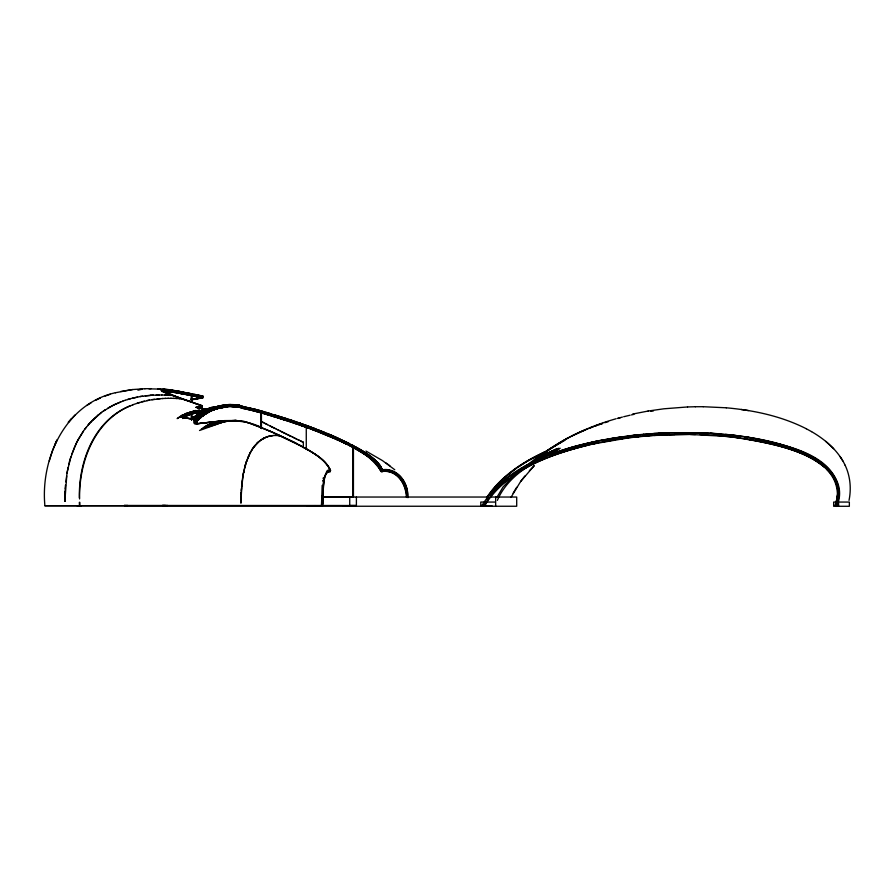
<?xml version="1.0" encoding="UTF-8"?>
<svg xmlns="http://www.w3.org/2000/svg" width="895" height="895" viewBox="0 0 895 895"><rect width="100%" height="100%" fill="white"/><g stroke="black" fill="none" stroke-linecap="round" stroke-linejoin="round"><path stroke-width="1.34" d="M307.298 505.776L322.021 505.798C324.001 497.374 319.772 473.321 330.579 470.557C326.082 459.806 314.973 454.235 305.598 448.339M327.178 471.654L330.221 471.643L330.233 469.953L328.454 469.897L326.91 471.005L324.516 476.867L322.972 488.771L322.558 505.787L322.502 504.489M65.257 488.178L64.854 501.189L66.968 473.041L70.235 459.191L74.766 446.571M322.166 485.414L321.484 505.63M300.082 423.122L298.449 422.977M241.885 484.698L240.889 502.811L241.281 492.407M279.777 435.608L278.535 435.496M240.956 496.468L241.079 502.811M241.113 496.468L240.889 502.811M65.167 491.355L64.999 501.189M241.068 494.432L241.158 492.418M241.314 492.418L241.527 488.48M79.577 498.962C78.838 461.328 95.138 418.524 133.098 404.775M170.609 395.422L161.85 394.952M241.27 490.438L243.328 474.104M174.458 395.881L161.827 390.03L163.93 389.191L148.973 388.844M838.19 491.221L836.221 502.24M65.212 488.178L65.492 485.045M837.944 497.799L838.179 495.069M839.141 494.879C838.615 451.639 776.782 443.327 744.629 436.626M241.549 486.578L242.299 481.04M65.883 481.98L66.644 475.983M263.186 413.255L239.278 406.979L239.48 405.323L228.572 404.574L207.192 408.791M218.738 406.688L229.444 404.574L238.506 405.323L238.305 406.979L261.228 412.841M242.142 481.04L243.172 474.104M238.506 405.323L243.205 406.878L242.97 408.523L253.565 410.648L274.083 416.622M243.887 408.523L244.122 406.878C235.497 403.578 225.753 404.003 217.015 406.722M322.681 481.029L322.782 480.369M191.485 399.908L202.348 397.895L202.639 396.071L196.934 394.84M849.031 500.35C851.425 488.625 850.284 476.14 845.137 465.277M324.113 480.671L322.871 493.346L323.028 503.37L321.54 504.567L322.614 504.567L322.491 503.37M178.407 397.425L202.136 405.659L202.304 407.74L198.701 408.467M67.058 473.052L68.132 467.335M243.205 474.137L245.353 464.762M243.362 474.137L243.641 472.459M323.095 478.523L323.207 477.952M324.214 480.089C324.963 477.013 325.78 470.77 330.221 471.643M836.724 500.965L837.921 492.541L837.407 485.907M217.284 408.221L227.531 406.453L238.708 407.057L239.077 405.256M242.981 408.478L243.362 406.677L241.896 406.196M243.518 472.504L246.393 461.932M243.675 472.504L244.011 470.893M115.6 392.704C65.671 403.6 40.342 458.195 44.895 505.742L342.751 505.753M262.515 428.023C242.075 417.126 218.772 421.221 196.777 423.771L195.334 422.977L194.439 419.319L182.278 417.54L182.748 415.548L193.823 411.387L207.595 409.809L207.606 411.499L194.92 413.054L183.083 417.148M68.848 464.583L69.541 461.865M69.407 461.831L70.962 456.539M201.162 406.05L201.263 405.659C204.933 405.95 140.549 386.976 167.499 389.75M244.973 466.284L245.521 464.762M49.281 460.925L52.693 449.995L56.989 439.971L54.74 444.849M245.387 464.818L245.946 463.33M245.789 463.33L250.074 453.217M744.338 438.606C777.677 444.972 850.429 457.099 836.993 506.346L835.986 506.346C849.008 453.564 770.271 443.45 734.952 437.353M246.259 461.988L247.859 457.949M246.427 461.988L246.897 460.634M71.868 453.966L76.903 441.906L83.336 431.155M497.374 500.372C503.773 485.079 516.56 473.343 530.578 464.975M247.881 458.016L249.504 454.358M248.217 456.696L248.922 455.477M74.844 446.616L75.907 444.256M75.862 444.256L78.156 439.691M249.336 454.358L250.052 453.138M496.792 497.564L502.945 487.148L514.871 474.249M510.922 497.463L520.599 481.544L534.259 465.646L529.37 470.748M249.884 453.138L251.875 449.905M249.906 453.217L250.645 452.031M78.078 439.646L84.757 429.164L91.01 421.825M250.667 452.098L253.173 447.936M161.816 391.518L168.64 391.439M513.081 493.302L516.672 487.305M597.547 442.969C555.325 452.534 508.293 467.593 484.094 506.346L482.215 505.071C507.767 464.371 557.719 449.357 602.167 440.016M483.255 506.346C505.753 470.446 548.523 454.951 587.713 445.139M251.708 449.905L252.513 448.91M487.562 496.848L492.697 489.867L501.289 480.593M487.63 497.24C501.323 476.453 522.781 462.167 545.077 451.953L528.106 460.724L517.657 467.347M486.869 497.24C500.741 476.476 522.277 462.178 544.675 451.953M252.368 448.988L253.844 446.997M253.195 448.015L255.981 444.502M321.562 503.359L322.413 502.184M486.925 498.907L488.379 496.915M84.768 429.22L86.3 427.295M253.688 446.997L259.807 440.832M253.699 447.086L254.538 446.102M520.588 481.555L524.839 476.028M489.878 494.957L499.298 484.766L508.382 477.136M254.393 446.191L257.458 442.868M87.699 425.349L89.321 423.525M71.533 418.58L68.266 422.35L75.102 414.922M89.276 423.525L101.56 412.293M182.737 418.524L184.046 417.148M90.954 421.825L92.61 420.046M256.72 443.707L258.23 442.242M200.737 413.3L191.698 418.681L201.498 412.573M256.552 443.707L258.219 442.152M218.783 407.93L210.705 410.973L194.886 420.37L200.458 415.369L206.544 411.398L194.07 419.464L204.452 412.606L218.783 407.93L202.427 413.926L193.689 420.124M92.666 420.113L94.378 418.446M194.786 420.37L208.166 412.338L194.886 420.37M530.724 464.214L532.38 462.659M530.5 464.214L532.156 462.659M94.322 418.446L97.879 415.224M504.153 477.986L516.527 468.107M275.067 433.303L249.996 423.313L244.469 421.556L236.224 420.482L224.611 420.616L194.819 424.006L194.506 420.37L198.545 416.925L210.705 410.973L194.651 420.359M533.207 461.887C548.4 448.227 566.278 437.778 585.073 429.913M524.917 466.966L541.509 453.821L564.734 440.374M532.995 461.887L547.382 450.42L567.519 438.136M196.743 421.31L198.847 419.475L196.855 421.008M258.073 442.242L259.002 441.47M536.642 459.851C559.252 439.881 587.243 426.949 616.062 418.759M194.249 420.426L198.545 416.925L213.312 409.787L200.458 415.369L194.237 420.113M195.188 419.677L200.458 415.369L216.008 408.769L202.427 413.926L194.674 419.811M97.879 415.302L103.551 410.917M259.013 441.559L262.123 439.109M195.971 421.511L201.051 417.439L195.737 421.232M259.651 440.911L265.804 437.409M195.792 421.109L205.716 413.859L195.434 420.739M509.479 476.341L525.969 465.836L546.163 456.249M536.72 459.348L538.633 457.971M182.826 414.564L177.143 418.603L185.724 413.602L195.725 410.514L185.724 413.602L179.459 417.428L188.688 412.774L199.406 410.156L188.688 412.774L181.83 416.365L182.614 417.562M193.644 420.191L204.452 412.606L220.304 407.672M522.143 468.477L525.376 466.228M260.613 440.217L261.441 439.646M91.178 402.75L86.815 405.491M103.496 410.917L105.476 409.586M103.551 410.995L113.878 404.853L122.895 401.117M195.681 416.645L197.851 415.213M195.423 420.784L203.344 415.56M197.213 415.705L200.681 413.456M190.903 419.184L203.702 411.018M193.879 419.14L206.398 411.141M194.036 417.696L201.028 413.244M193.544 419.867L208.378 410.413M526.461 465.557C564.958 444.3 610.077 437.431 653.764 433.627M191.698 418.681L200.782 413.154M194.293 418.815L206.544 411.398M193.242 419.453L210.884 409.339L196.967 416.857M107.545 408.4L109.626 407.102M262.134 439.199L263.141 438.606M531.63 464.393L533.722 463.218M198.164 416.141L208.68 410.313L224.544 406.766L221.624 407.259M109.604 407.18L113.911 404.932M201.431 412.729L191.094 418.323M207.338 409.518L210.884 407.594L227.789 404.652L208.647 408.59L206.465 409.709M262.985 438.606L263.857 438.136M262.985 438.695L264.014 438.136M183.039 417.473L186.395 415.694M182.983 417.383L186.373 415.672M544.641 454.526L557.059 448.585M540.546 457.088L556.88 449.223L544.641 454.694M542.37 456.002L552.45 451.035M263.857 438.226L264.898 437.711M571.939 435.954L588.485 428.537M100.374 398.029L95.631 400.3M113.855 404.932L120.59 401.978M542.571 456.26L559.062 448.954M546.397 453.978L550.772 451.986L544.842 454.884L555.403 450.062M541.71 456.808L552.137 452.053M553.121 451.438L547.337 454.056L557.977 449.614M548.344 452.881L558.67 448.261M130.424 405.692C94.322 420.135 78.514 461.328 79.386 497.866M183.139 417.529L191.619 413.826L197.918 412.248L189.953 414.195M264.741 437.8L265.793 437.319M181.83 416.365L191.72 412.069L207.271 409.418L197.605 407.661L197.124 407.113L202.057 405.983L198.869 404.585M549.407 452.769L560.225 448.261M542.392 458.967L545.558 457.669M547.237 455.823L573.158 446.963L597.401 441.011M265.636 437.319L266.721 437.051M589.749 428.078L593.206 426.77M194.741 411.387L183.721 415.548L182.278 417.54M589.626 428.078L593.094 426.77M214.252 407.706L216.075 407.012M132.661 404.775L140.034 402.392M215.057 407.572L218.895 406.151L214.923 407.46M594.246 426.322L597.748 425.08M594.358 426.322L597.86 425.08M110.286 394.259L105.162 396.049M122.816 401.027L125.244 400.3M266.553 436.961L267.639 436.637M598.923 424.666L602.458 423.48M599.024 424.666L602.57 423.48M189.785 414.15L193.242 413.031M125.188 400.3L130.032 398.756M218.044 406.643L221.781 405.48L214.129 407.594M604.841 422.708L608.421 421.59M137.248 403.13L149.834 400.065L160.216 398.7M267.471 436.637L268.578 436.346M267.482 436.726L268.578 436.447M617.93 418.513L620.145 417.842M216.791 424.342L199.529 430.495L214.744 423.469L224.611 420.616L211.254 423.223L222.049 421.142L236.224 420.482L222.049 421.142L209.161 424.185L219.555 421.791L233.237 420.583L219.555 421.791L207.125 425.248L217.116 422.563L230.328 420.84M127.571 399.539L130.055 398.846M314.469 430.238C337.874 440.732 366.458 448.462 380.912 471.038L382.713 470.58L380.252 465.467L377.858 462.659L370.72 456.428L361.144 450.04L336.9 437.633L302.432 423.984M220.371 407.605L207.797 411.051L224.544 406.766M617.337 418.424L622.405 417.07M268.422 436.447L269.529 436.1M129.976 398.756L140.09 396.552M218.223 406.666L224.746 404.976L208.647 408.59L210.884 407.594L230.888 404.506M120.668 391.495L132.315 389.571L145.135 388.687M141.992 401.721L144.431 401.105M191.44 399.383L194.137 398.7L191.485 398.89M197.493 406.789L199.238 406.364M115.399 392.748L132.605 389.549M623.67 416.734L630.069 415.213M132.46 398.208L137.539 397.1M648.092 411.04L663.866 408.802L687.561 406.956M191.452 399.315L194.137 398.7M269.373 436.189L270.503 435.887M269.54 436.189L270.503 435.977M592.87 444.021L628.133 437.946M632.564 414.094L648.159 411.029M631.355 414.911L633.94 414.374M208.68 410.313L227.531 406.453M208.032 408.791L210.705 408.265M213.379 407.74L216.064 407.214M207.528 410.413L228.583 406.263L239.278 406.979L229.456 406.263L209.687 410.156M146.892 400.557L149.398 400.065M602.402 440.016L627.898 435.966M602.76 441.973L612.818 440.172M191.619 413.826L206.935 411.197M270.335 435.887L271.476 435.708L270.335 435.977M214.722 408.668L212.16 409.116L230.597 406.308M549.944 456.193C576.358 446.997 605.031 440.071 633.391 437.14M607.437 439.076L622.741 436.648M142.697 396.149L140.034 396.552L150.729 395.366L145.281 395.791M650.855 411.286L653.473 410.883M222.922 420.829L197.012 423.771L194.114 422.977L193.969 419.319L195.155 421.019M617.897 439.367L623.009 438.628M151.937 399.629L154.522 399.259M194.271 421.064L196.195 420.829M195.099 420.941L197.034 420.728L196.788 423.503M627.719 435.966L638.258 434.78M627.966 437.946L638.459 436.76M140.459 389.482L137.651 389.784L142.305 389.314M632.91 435.339L643.471 434.276M633.134 437.319L648.83 435.82M191.049 399.237L201.699 397.839L190.087 395.31M272.315 435.664L273.478 435.462M634.667 436.984L641.066 436.324M190.68 399.371L202.874 397.839L202.863 396.161L179.022 391.339M201.811 396.261L202.863 396.161M407.46 497.105C407.695 483.121 396.362 468.465 381.259 471.643L381.236 469.953C397.425 466.597 408.545 483.065 407.986 497.665M381.259 471.643C396.216 468.846 406.598 483.938 406.833 497.475M157.128 398.946L162.901 398.51M642.353 436.212L652.623 435.373M202.639 396.071L199.361 395.545M643.337 434.276L648.685 433.84M643.516 436.268L659.235 435.127M380.912 471.038L382.254 470.927M648.562 433.84L669.549 432.677M273.322 435.563L274.496 435.395M153.414 395.109L150.673 395.277L161.894 394.952M653.797 433.46C700.516 431.177 748.466 433.102 793.071 448.429C816.945 455.611 849.221 477.035 836.87 506.089L835.382 505.328C840.976 493.1 836.892 478.333 827.002 469.595M653.898 435.283L669.315 434.522M653.932 435.451L690.246 434.455L725.241 436.312M296.334 422.876L297.196 422.832M659.123 433.135L664.336 432.878M162.465 398.51L165.609 398.387M81.411 505.675L79.431 505.742L79.342 502.33M77.127 505.742L79.107 505.675M274.34 435.496L275.526 435.373M687.517 406.956L695.415 406.733M669.494 432.677L705.573 432.923M669.617 434.668L674.796 434.534M165.183 398.387L168.361 398.32M195.49 398.678L198.209 398.622M156.2 395.087L159.053 395.031M674.438 434.377L692.249 434.321M144.766 388.698L151.076 388.654M483.826 506.178L492.339 506.122M695.37 406.733L703.224 406.71M314.704 505.641L322.021 505.798M163.886 389.28L169.356 389.828M163.181 391.149L168.372 391.529M167.924 398.32L171.146 398.32M182.166 398.935L179.257 398.689M206.7 409.809L207.595 409.809L195.915 407.359L202.136 405.659M206.711 411.499L207.606 411.499M261.094 428.28L261.094 421.422L262.481 422.071M301.951 441.604L303.36 442.253L303.315 447.724M382.713 470.58C376.761 458.106 363.113 451.259 351.355 444.647M322.334 496.882L353.167 496.882L353.122 447.433L344.139 442.958M322.715 497.038L488.424 497.038M490.628 497.038L516.706 497.038L516.706 506.246L343.3 506.246M484.374 502.061L480.772 502.061L480.772 506.279M486.142 502.061L495.203 502.061M837.373 502.061L833.659 502.061L833.659 506.279L849.355 506.279L849.355 502.061L838.593 502.061L838.593 506.279M482.215 505.071L483.054 505.071M167.678 505.474L162.42 505.474L165.418 505.474M356.4 497.038L356.4 505.518L124.081 505.474L127.772 505.474M44.884 505.742L342.64 505.664M356.4 505.518L349.732 505.507L349.732 497.038M275.369 435.373L276.577 435.373M275.369 435.462L276.577 435.462M297.028 422.832L297.912 422.843M690.235 434.455L695.359 434.556M703.19 406.71L726.293 407.796M170.71 398.32L173.966 398.376M699.789 434.511L714.646 435.283M276.41 435.373L277.629 435.507M164.714 395.109L170.621 395.321M173.529 398.376L176.807 398.499M157.822 388.956L160.876 389.09M163.494 391.093L174.883 392.469M705.596 432.923L739.807 435.966M176.382 398.499L179.694 398.689M710.641 433.191L720.531 433.885M174.939 391.305C179.403 389.605 184.101 394.382 178.094 393.05L180.085 393.353M297.733 422.843L298.628 422.887M229.456 406.263L239.278 406.979M278.703 435.496L277.472 435.417L278.692 435.585M717.108 435.44L733.866 437.062M720.441 435.876L739.55 437.946M726.248 407.796C753.803 410.257 781.469 416.13 806.272 428.739M725.521 434.321C755.346 437.498 785.855 442.689 812.526 457.11M278.535 435.585L279.777 435.697M234.624 420.471L244.469 421.556M167.555 391.473L175.14 392.368M168.551 391.585L169.938 391.73M169.401 391.652L170.755 391.887M298.46 422.887L299.344 423.078M735.041 437.185L761.701 441.503M168.942 389.929L179.235 391.361M169.658 389.862L170.363 389.963M169.625 391.73L170.498 391.809M170.531 390.142L174.089 390.679M171.348 391.965L171.963 392.055M171.695 391.999L172.489 392.122M185.287 417.954L193.398 419.196L194.506 420.37M741.172 409.462L748.455 410.57M191.496 418.849L182.804 417.54L182.748 415.548M173.898 392.357L177.087 392.692M174.156 392.379L179.157 393.05M175.062 390.835L179.268 391.562M175.577 392.581L176.293 392.692M177.065 391.003C157.788 387.155 156.569 390.22 175.398 396.228M243.205 406.878L253.923 409.004L293.291 420.974M176.863 392.827L181.361 393.442M177.456 392.939L178.519 393.073M180.029 391.518L182.144 391.898M179.19 393.241L181.416 393.643M179.817 393.341L180.891 393.498M180.398 391.764L191.608 393.744M180.32 393.442L183.408 393.957M387.401 471.139C399.796 472.773 405.827 485.895 406.431 497.105M180.857 393.531L191.362 395.377M181.92 393.722L189.829 395.21M182.748 392.189L183.978 392.424M184.135 394.136L190.4 395.377M185.231 392.659L193.365 394.281M195.915 407.359L207.595 409.809M189.55 395.21L190.803 395.411M191.362 395.556L194.159 395.959M192.649 395.825L195.591 396.261M388.665 470.177L389.291 470.3M194.304 394.281L195.748 394.583M194.819 394.583L197.817 395.21M195.3 396.373L202.874 397.839M196.665 396.664L202.348 397.895M243.362 406.677L257.626 409.899M763.043 441.772L773.414 444.177M244.122 406.878L259.662 410.469M774.656 444.513C792.321 449.256 810.255 455.454 824.508 467.313M259.181 410.357L287.082 418.804M261.385 410.984L263.6 411.633M263.287 413.434L267.65 414.575M265.826 412.259L269.999 413.49M265.345 414.038L286.523 420.56M194.114 422.977L196.777 423.771M271.599 415.895L276.387 417.327M274.217 414.765L282.753 417.417M275.817 417.182L278.703 418.043M277.942 417.842L304.725 426.691M280.079 418.502L284.364 419.867M284.129 417.898L289.253 419.52M246.998 422.295L260.467 427.195M285.975 420.258L288.693 421.265M288.817 419.408L295.82 421.702M288.313 421.019L290.864 421.981M239.48 405.323L240.979 405.827M238.708 407.057L241.516 407.986M291.166 420.18L315.79 428.873M290.651 421.791L297.733 424.185M293.045 422.708L309.144 428.291L306.269 427.239L306.269 449.525M295.674 421.769L298.013 422.451M298.069 422.585L300.463 423.413M195.144 403.544L198.153 404.585M194.741 403.153L180.432 398.152M300.217 423.212L302.868 424.252M299.624 424.957L307.13 427.553M304.647 424.767L311.315 427.195M180.566 398.107L177.445 397.078M306.247 427.295L317.949 431.603M176.494 396.731L178.407 397.324M175.577 396.407L177.367 396.955M307.265 427.553L313.563 429.924M174.693 396.071L176.371 396.586M310.677 428.918L317.356 431.446M312.646 427.743L331.486 435.194L349.408 443.517M314.995 430.473L317.926 431.603M317.401 429.578L324.706 432.464M319.403 432.173L334.103 438.248L328.924 436.022M319.28 432.095L322.334 433.337M321.685 433.057L326.753 435.127M323.811 433.93L325.277 434.522M261.855 427.743L264.584 428.873M327.145 433.46L353.861 445.855M264.081 428.66L266.654 429.723M326.518 435.015L329.696 436.357M266.318 429.589L272.953 432.386M268.567 430.529L296.726 443.517M275.045 433.46L303.439 447.243M333.757 438.102L342.908 442.264M277.193 434.243L294.533 442.398M335.222 438.83L339.988 440.888M337.035 439.557L338.5 440.217M339.686 440.855L347.294 444.412M340.984 441.392L345.783 443.707M300.586 440.955L303.36 442.253M295.171 438.36L301.995 441.604M297.934 439.658L299.288 440.306M292.475 437.051L296.581 439.009M289.79 435.753L293.884 437.7M291.199 436.402L284.442 433.146M287.116 434.444L289.857 435.753M285.852 433.795L276.533 429.231M284.532 433.146L280.471 431.189M277.931 429.891L279.24 430.54M276.622 429.231L270.033 425.975M275.313 428.582L271.319 426.624M271.42 426.624L264.898 423.369M267.56 424.678L262.358 422.071M348.748 445.151L350.214 445.9M261.094 421.422L263.745 422.72M296.435 443.405C308.864 450.666 323.99 456.909 330.512 470.569C324.482 457.714 310.498 451.505 298.818 444.647M365.965 451.058L382.411 460.567L394.751 469.741M350.583 446.146L353.122 447.433M806.25 428.727L811.564 431.636M352.966 447.41C363.325 453.62 375.676 459.415 380.811 471.016C377.242 460.645 364.925 454.481 355.516 448.731M356.087 447.075C366.1 453.194 377.958 459.113 382.612 470.557C396.843 467.761 407.874 481.633 407.438 494.935M814.405 458.195L816.24 459.303M811.541 431.625C825.38 439.635 838.179 450.621 845.149 465.299M818.858 461.014L820.502 462.189M389.918 465.792L386.125 463.051M821.319 462.771L823.635 464.583M825.761 441.358L833.648 448.675M401.262 478.523L401.654 479.127M840.136 456.629L842.821 460.869M835.986 506.346L835.248 505.071L838 494.879L837.686 487.182M836.176 480.828L837.205 484.609M838 487.652L838.19 490.024M838 485.985L838.19 488.58M79.834 502.33L79.89 505.742M321.976 495.629L322.01 499.399M64.899 497.855L64.932 501.189M382.277 469.953L382.288 471.643M495.651 497.038L495.651 506.246M485.549 502.061L485.549 506.279M261.441 428.627L261.441 412.785L260.87 412.785L260.87 427.307M261.217 421.422L261.217 428.28M197.202 412.517L197.034 423.503M196.62 412.517L196.62 423.279M191.798 402.358L191.955 395.612L191.373 395.612L191.373 402.291M191.955 414.34L191.798 419.912M191.53 395.612L191.53 402.358M191.53 415.862L191.53 419.912M191.373 414.34L191.373 419.688M167.88 391.473L167.88 394.102M210.18 425.628L207.998 426.893L219.353 423.346L210.18 425.628L201.353 429.029L212.428 424.487L224.69 421.791L214.744 423.469L205.145 426.412L217.116 422.563L227.475 421.243L214.744 423.469L203.221 427.676L212.428 424.487L221.982 422.496L210.18 425.628M272.472 435.574L271.319 435.708L272.472 435.664M353.435 447.433L352.854 447.433L352.854 497.273L353.435 497.273L353.435 447.433"/></g></svg>
